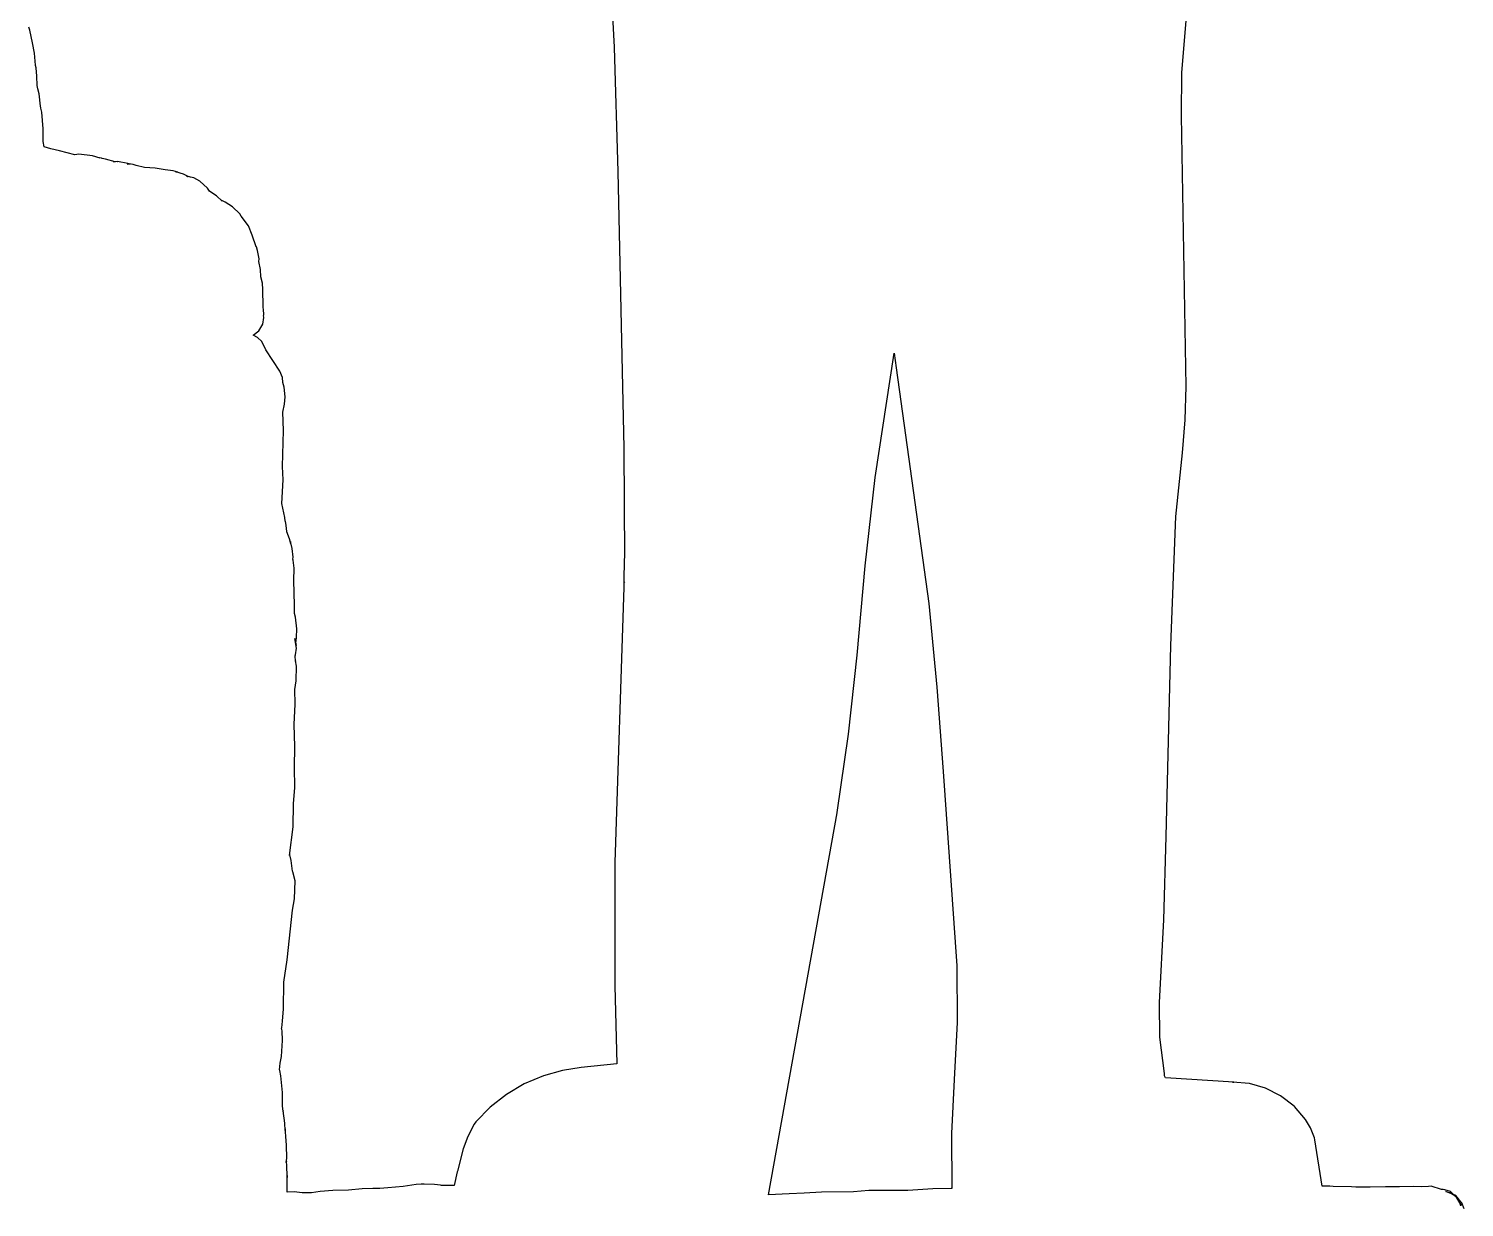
# Model space of a CAD drawing. Extents: x -2300 to 2026, y -6513 to 1502.
# Drawn here: x -1690.1 to -1560.2, y -3820.5 to -3713.9 of the extents above; entities that cross this region are included whole.
import ezdxf

# ---------------------------------------------------------------- set-up
doc = ezdxf.new("R2010")
doc.units = 0

msp = doc.modelspace()

# ---------------------------------------------------------------- linework, layer by layer
at = {"layer": 'Layer 1'}
for p, q in [((-1637.364664, -3710.52177), (-1637.086641, -3715.55603)), ((-1585.724141, -3717.84372), (-1585.342628, -3713.156935)), ((-1689.970373, -3714.009929), (-1690.061325, -3713.741748)), ((-1689.722851, -3715.142129), (-1689.970373, -3714.009929)), ((-1689.524414, -3716.100764), (-1689.722851, -3715.142129)), ((-1637.086641, -3715.55603), (-1637.086641, -3715.570847)), ((-1637.086641, -3715.570847), (-1636.769883, -3726.796947)), ((-1689.459813, -3717.182374), (-1689.524414, -3716.100764)), ((-1689.457273, -3717.211796), (-1689.459813, -3717.182374)), ((-1689.400949, -3717.420075), (-1689.457273, -3717.211796)), ((-1689.319288, -3718.178686), (-1689.400949, -3717.420075)), ((-1689.311033, -3719.020482), (-1689.319288, -3718.178686)), ((-1585.75824, -3721.7443), (-1585.724141, -3717.84372)), ((-1689.222155, -3719.329514), (-1689.311033, -3719.020482)), ((-1689.126545, -3719.755809), (-1689.222155, -3719.329514)), ((-1688.984962, -3720.878699), (-1689.126545, -3719.755809)), ((-1688.966335, -3721.018822), (-1688.984962, -3720.878699)), ((-1688.949826, -3721.076183), (-1688.966335, -3721.018822)), ((-1688.885754, -3721.419294), (-1688.949826, -3721.076183)), ((-1688.758617, -3722.928341), (-1688.885754, -3721.419294)), ((-1585.35, -3746.23), (-1585.75824, -3721.7443)), ((-1688.742604, -3724.086074), (-1688.758617, -3722.928341)), ((-1688.651651, -3724.566344), (-1688.742604, -3724.086074)), ((-1688.05325, -3724.740757), (-1688.651651, -3724.566344)), ((-1687.264159, -3724.923425), (-1688.05325, -3724.740757)), ((-1685.886469, -3725.298074), (-1687.264159, -3724.923425)), ((-1685.514329, -3725.23304), (-1685.886469, -3725.298074)), ((-1684.296369, -3725.363267), (-1685.514329, -3725.23304)), ((-1683.58841, -3725.576626), (-1684.296369, -3725.363267)), ((-1683.479381, -3725.591443), (-1683.639861, -3725.56046)), ((-1683.639861, -3725.56046), (-1683.58841, -3725.576626)), ((-1683.400832, -3725.608376), (-1683.479381, -3725.591443)), ((-1683.103695, -3725.682248), (-1683.400832, -3725.608376)), ((-1682.239653, -3725.918467), (-1683.103695, -3725.682248)), ((-1682.05, -3725.91), (-1682.407874, -3725.878991)), ((-1682.407874, -3725.878991), (-1682.239653, -3725.918467)), ((-1682.043374, -3725.903011), (-1682.05, -3725.91)), ((-1681.102349, -3726.065782), (-1682.043374, -3725.903011)), ((-1681.153001, -3726.117005), (-1680.963348, -3726.112772)), ((-1680.95249, -3726.114889), (-1681.153001, -3726.117005)), ((-1680.86759, -3726.129203), (-1681.102349, -3726.065782)), ((-1680.963348, -3726.112772), (-1680.86759, -3726.129203)), ((-1680.617634, -3726.164419), (-1680.95249, -3726.114889)), ((-1680.32617, -3726.24464), (-1680.617634, -3726.164419)), ((-1679.581529, -3726.442548), (-1680.32617, -3726.24464)), ((-1678.624989, -3726.500333), (-1679.581529, -3726.442548)), ((-1677.708772, -3726.644054), (-1678.624989, -3726.500333)), ((-1676.998738, -3726.725757), (-1677.708772, -3726.644054)), ((-1676.57838, -3726.852254), (-1676.998738, -3726.725757)), ((-1676.758874, -3726.810947), (-1676.76, -3726.81)), ((-1676.76, -3726.81), (-1676.57838, -3726.852254)), ((-1676.062789, -3727.032561), (-1676.758874, -3726.810947)), ((-1675.63687, -3727.231738), (-1676.062789, -3727.032561)), ((-1675.726124, -3727.220414), (-1675.788997, -3727.203289)), ((-1675.788997, -3727.203289), (-1675.690215, -3727.237242)), ((-1675.413737, -3727.314077), (-1675.726124, -3727.220414)), ((-1675.690215, -3727.237242), (-1675.63687, -3727.231738)), ((-1675.128125, -3727.379296), (-1675.413737, -3727.314077)), ((-1674.56883, -3727.678989), (-1675.128125, -3727.379296)), ((-1636.769883, -3726.796947), (-1636.206089, -3751.825347)), ((-1673.884085, -3728.29446), (-1674.56883, -3727.678989)), ((-1673.706863, -3728.569891), (-1673.884085, -3728.29446)), ((-1673.595252, -3728.674877), (-1673.706863, -3728.569891)), ((-1673.07176, -3729.002959), (-1673.595252, -3728.674877)), ((-1672.550363, -3729.471164), (-1673.07176, -3729.002959)), ((-1672.281632, -3729.571494), (-1672.64285, -3729.37266)), ((-1672.64285, -3729.37266), (-1672.550363, -3729.471164)), ((-1671.612429, -3729.988899), (-1672.281632, -3729.571494)), ((-1670.96273, -3730.609715), (-1671.612429, -3729.988899)), ((-1670.830556, -3730.834928), (-1670.96273, -3730.609715)), ((-1670.170666, -3731.694292), (-1670.830556, -3730.834928)), ((-1669.843557, -3732.548364), (-1670.170666, -3731.694292)), ((-1669.476655, -3733.622784), (-1669.843557, -3732.548364)), ((-1669.467664, -3733.616989), (-1669.476655, -3733.622784)), ((-1669.362948, -3733.933298), (-1669.467664, -3733.616989)), ((-1669.224264, -3734.709289), (-1669.362948, -3733.933298)), ((-1669.238933, -3734.934898), (-1669.224264, -3734.709289)), ((-1669.095783, -3735.665146), (-1669.238933, -3734.934898)), ((-1669.04928, -3736.318771), (-1669.095783, -3735.665146)), ((-1668.918026, -3736.899159), (-1669.04928, -3736.318771)), ((-1668.884434, -3737.459862), (-1668.918026, -3736.899159)), ((-1668.858082, -3739.021962), (-1668.884434, -3737.459862)), ((-1668.827581, -3739.361051), (-1668.858082, -3739.021962)), ((-1668.893292, -3740.598422), (-1668.775892, -3739.996048)), ((-1668.817209, -3739.433864), (-1668.827581, -3739.361051)), ((-1668.804298, -3739.57187), (-1668.817209, -3739.433864)), ((-1668.805356, -3739.807454), (-1668.801758, -3739.746494)), ((-1668.775892, -3739.996048), (-1668.805356, -3739.807454)), ((-1668.801758, -3739.652938), (-1668.804298, -3739.57187)), ((-1668.801758, -3739.746494), (-1668.801758, -3739.652938)), ((-1669.75, -3741.61), (-1669.253897, -3741.217148)), ((-1669.742081, -3741.614818), (-1669.75, -3741.61)), ((-1669.366395, -3741.812091), (-1669.742081, -3741.614818)), ((-1668.97122, -3742.177268), (-1669.366395, -3741.812091)), ((-1669.253897, -3741.217148), (-1668.893292, -3740.598422)), ((-1668.613986, -3742.917411), (-1668.97122, -3742.177268)), ((-1667.333976, -3744.842511), (-1668.613986, -3742.917411)), ((-1613.492187, -3754.48539), (-1611.774457, -3743.21949)), ((-1611.774457, -3743.21949), (-1611.771704, -3743.224839)), ((-1611.771704, -3743.224839), (-1611.567065, -3744.551349)), ((-1667.101631, -3745.43711), (-1667.333976, -3744.842511)), ((-1667.080231, -3745.882641), (-1667.101631, -3745.43711)), ((-1611.567065, -3744.551349), (-1608.614785, -3765.868849)), ((-1666.959306, -3746.318885), (-1667.080231, -3745.882641)), ((-1666.869169, -3747.170654), (-1666.959306, -3746.318885)), ((-1585.429795, -3749.264219), (-1585.349256, -3746.232953)), ((-1585.349256, -3746.232953), (-1585.35, -3746.23)), ((-1667.076611, -3748.566775), (-1666.917311, -3747.834781)), ((-1666.917311, -3747.834781), (-1666.869169, -3747.170654)), ((-1667.013048, -3750.234275), (-1667.076611, -3748.566775)), ((-1585.670353, -3752.233798), (-1585.429795, -3749.264219)), ((-1667.088507, -3753.487365), (-1667.013048, -3750.234275)), ((-1636.206089, -3751.825347), (-1636.172497, -3761.771537)), ((-1667.042512, -3754.677985), (-1667.088507, -3753.487365)), ((-1586.26704, -3758.006853), (-1585.670353, -3752.233798)), ((-1667.145869, -3756.816445), (-1667.042512, -3754.677985)), ((-1614.376034, -3762.482006), (-1613.492187, -3754.48539)), ((-1666.876122, -3758.103165), (-1667.145869, -3756.816445)), ((-1666.848732, -3758.422992), (-1666.876122, -3758.103165)), ((-1666.844075, -3758.439925), (-1666.848732, -3758.422992)), ((-1666.77484, -3758.817325), (-1666.844075, -3758.439925)), ((-1586.72282, -3769.664953), (-1586.26704, -3758.006853)), ((-1666.700693, -3759.347628), (-1666.77484, -3758.817325)), ((-1666.717986, -3759.399618), (-1666.700693, -3759.347628)), ((-1666.454949, -3760.036733), (-1666.717986, -3759.399618)), ((-1666.334093, -3760.482317), (-1666.454949, -3760.036733)), ((-1666.218793, -3760.88636), (-1666.379607, -3760.259512)), ((-1666.379607, -3760.259512), (-1666.364525, -3760.44927)), ((-1666.364525, -3760.44927), (-1666.334093, -3760.482317)), ((-1666.140906, -3761.683336), (-1666.218793, -3760.88636)), ((-1666.171761, -3761.85325), (-1666.140906, -3761.683336)), ((-1666.147483, -3761.941515), (-1666.171761, -3761.85325)), ((-1666.03276, -3762.687849), (-1666.147483, -3761.941515)), ((-1636.18, -3761.85), (-1636.221338, -3763.91501)), ((-1636.172497, -3761.771537), (-1636.18, -3761.85)), ((-1615.118437, -3770.54169), (-1614.376034, -3762.482006)), ((-1666.060658, -3763.807559), (-1666.03276, -3762.687849)), ((-1666.017266, -3766.024969), (-1666.060658, -3763.807559)), ((-1636.221338, -3763.91501), (-1636.173798, -3764.012165)), ((-1636.232239, -3764.405863), (-1637.034241, -3789.309263)), ((-1636.230122, -3764.384696), (-1636.232239, -3764.405863)), ((-1636.221868, -3763.958401), (-1636.230122, -3764.384696)), ((-1636.173798, -3764.012165), (-1636.221868, -3763.958401)), ((-1666.002238, -3766.792047), (-1666.017266, -3766.024969)), ((-1608.614785, -3765.868849), (-1607.911202, -3773.437703)), ((-1665.918503, -3767.114838), (-1666.002238, -3766.792047)), ((-1665.816713, -3768.156658), (-1665.918503, -3767.114838)), ((-1665.845378, -3769.911473), (-1665.984183, -3769.047559)), ((-1665.984183, -3769.047559), (-1665.869989, -3769.669857)), ((-1665.886922, -3769.466658), (-1665.831106, -3768.96501)), ((-1665.831106, -3768.96501), (-1665.816713, -3768.156658)), ((-1665.929933, -3770.507419), (-1665.845378, -3769.911473)), ((-1665.869989, -3769.669857), (-1665.886922, -3769.466658)), ((-1587.161032, -3786.961053), (-1586.72282, -3769.664953)), ((-1665.955756, -3770.619602), (-1665.929933, -3770.507419)), ((-1665.934569, -3771.096062), (-1665.955756, -3770.619602)), ((-1665.916635, -3771.063519), (-1665.934569, -3771.096062)), ((-1665.835361, -3771.548181), (-1665.916635, -3771.063519)), ((-1665.85458, -3772.887045), (-1665.835361, -3771.548181)), ((-1615.878425, -3777.69344), (-1615.118437, -3770.54169)), ((-1665.975399, -3773.663781), (-1665.85458, -3772.887045)), ((-1665.942844, -3774.974841), (-1665.975399, -3773.663781)), ((-1607.911202, -3773.437703), (-1607.343035, -3781.071949)), ((-1666.045163, -3776.809351), (-1665.942844, -3774.974841)), ((-1665.971779, -3778.811291), (-1666.045163, -3776.809351)), ((-1616.926067, -3784.78579), (-1615.878425, -3777.69344)), ((-1666.017774, -3780.704851), (-1665.971779, -3778.811291)), ((-1665.987294, -3782.509731), (-1666.017774, -3780.704851)), ((-1607.343035, -3781.071949), (-1606.106945, -3798.646549)), ((-1666.10407, -3783.992871), (-1665.987294, -3782.509731)), ((-1666.141789, -3786.093021), (-1666.10407, -3783.992871)), ((-1623.11698, -3819.382556), (-1616.9303, -3784.806956)), ((-1616.9303, -3784.806956), (-1616.926067, -3784.78579)), ((-1666.477682, -3788.670051), (-1666.141789, -3786.093021)), ((-1587.351684, -3794.493539), (-1587.161032, -3786.961053)), ((-1666.442265, -3788.614569), (-1666.477682, -3788.670051)), ((-1666.323187, -3789.141855), (-1666.442265, -3788.614569)), ((-1666.200188, -3790.082922), (-1666.323187, -3789.141855)), ((-1637.034241, -3789.309263), (-1637.036358, -3800.455363)), ((-1666.162977, -3790.159545), (-1666.200188, -3790.082922)), ((-1665.962995, -3790.966204), (-1666.162977, -3790.159545)), ((-1666.028485, -3792.591213), (-1665.962995, -3790.966204)), ((-1666.667864, -3798.102734), (-1666.193986, -3793.631074)), ((-1666.193986, -3793.631074), (-1666.028485, -3792.591213)), ((-1587.746013, -3801.965853), (-1587.351684, -3794.493539)), ((-1666.991861, -3800.139804), (-1666.667864, -3798.102734)), ((-1606.106945, -3798.646549), (-1606.054356, -3803.771483)), ((-1667.014086, -3802.545814), (-1666.991861, -3800.139804)), ((-1637.036358, -3800.455363), (-1636.860654, -3807.537073)), ((-1667.092127, -3803.660874), (-1667.014086, -3802.545814)), ((-1587.750034, -3802.016441), (-1587.746013, -3801.965853)), ((-1587.721645, -3805.124755), (-1587.750034, -3802.016441)), ((-1667.165496, -3804.251846), (-1667.092127, -3803.660874)), ((-1606.054356, -3803.771483), (-1606.322442, -3808.931149)), ((-1667.202193, -3804.287829), (-1667.165496, -3804.251846)), ((-1667.134217, -3804.549055), (-1667.202193, -3804.287829)), ((-1667.200648, -3806.855549), (-1667.085925, -3805.419399)), ((-1667.085925, -3805.419399), (-1667.134217, -3804.549055)), ((-1587.313367, -3808.388641), (-1587.721645, -3805.124755)), ((-1667.358783, -3808.080248), (-1667.312259, -3807.449272)), ((-1667.350528, -3808.135493), (-1667.358783, -3808.080248)), ((-1667.312259, -3807.449272), (-1667.200648, -3806.855549)), ((-1640.071928, -3807.855101), (-1641.763324, -3808.136849)), ((-1636.860654, -3807.537073), (-1640.071928, -3807.855101)), ((-1667.253882, -3808.61407), (-1667.350528, -3808.135493)), ((-1667.095767, -3810.12092), (-1667.253882, -3808.61407)), ((-1645.233961, -3809.332431), (-1646.840804, -3810.289102)), ((-1643.498525, -3808.602176), (-1645.233961, -3809.332431)), ((-1643.488154, -3808.597943), (-1643.498525, -3808.602176)), ((-1641.763324, -3808.136849), (-1643.488154, -3808.597943)), ((-1606.324559, -3808.948082), (-1606.581876, -3813.833252)), ((-1606.322442, -3808.931149), (-1606.324559, -3808.948082)), ((-1587.294318, -3808.602635), (-1587.313367, -3808.388641)), ((-1587.22197, -3808.787631), (-1587.294318, -3808.602635)), ((-1581.02856, -3809.177731), (-1587.22197, -3808.787631)), ((-1579.625925, -3809.308952), (-1581.144828, -3809.173498)), ((-1581.144828, -3809.173498), (-1581.02856, -3809.177731)), ((-1578.161681, -3809.723428), (-1579.625925, -3809.308952)), ((-1667.1, -3811.28), (-1667.095767, -3810.12092)), ((-1646.840804, -3810.289102), (-1648.301478, -3811.446035)), ((-1576.79737, -3810.410042), (-1578.161681, -3809.723428)), ((-1575.578268, -3811.361908), (-1576.79737, -3810.410042)), ((-1667.10361, -3811.349484), (-1667.1, -3811.29)), ((-1667.101493, -3811.360067), (-1667.10361, -3811.349484)), ((-1667.029284, -3811.807027), (-1667.101493, -3811.360067)), ((-1667.1, -3811.29), (-1667.1, -3811.28)), ((-1666.883943, -3812.892736), (-1667.047243, -3811.788056)), ((-1667.047243, -3811.788056), (-1667.029284, -3811.807027)), ((-1648.301478, -3811.446035), (-1649.598405, -3812.777076)), ((-1575.548804, -3811.390906), (-1575.578268, -3811.361908)), ((-1574.536438, -3812.554667), (-1575.548804, -3811.390906)), ((-1666.854479, -3813.539799), (-1666.883943, -3812.892736)), ((-1649.745174, -3812.973502), (-1650.346273, -3814.103675)), ((-1649.598405, -3812.777076), (-1649.745174, -3812.973502)), ((-1574.083591, -3813.309438), (-1574.536438, -3812.554667)), ((-1666.825037, -3813.669974), (-1666.862856, -3813.417642)), ((-1666.862856, -3813.417642), (-1666.854479, -3813.539799)), ((-1666.800737, -3814.108758), (-1666.825037, -3813.669974)), ((-1666.733047, -3814.883879), (-1666.800737, -3814.108758)), ((-1650.346273, -3814.103675), (-1650.756405, -3815.21658)), ((-1606.581876, -3813.833252), (-1606.552968, -3818.815742)), ((-1573.742194, -3814.205636), (-1574.083591, -3813.309438)), ((-1573.701385, -3814.392749), (-1573.742194, -3814.205636)), ((-1573.046131, -3818.593469), (-1573.701385, -3814.392749)), ((-1666.718018, -3816.045499), (-1666.733047, -3814.883879)), ((-1650.756405, -3815.21658), (-1651.282014, -3817.246612)), ((-1666.755737, -3816.446606), (-1666.718018, -3816.045499)), ((-1666.736687, -3816.342678), (-1666.755737, -3816.446606)), ((-1666.712409, -3816.753522), (-1666.736687, -3816.342678)), ((-1666.712409, -3817.120974), (-1666.712409, -3816.753522)), ((-1666.678289, -3817.323538), (-1666.712409, -3817.120974)), ((-1666.686544, -3817.632571), (-1666.68866, -3817.660934)), ((-1666.68866, -3817.660934), (-1666.677712, -3817.795368)), ((-1666.673632, -3817.870272), (-1666.686544, -3817.632571)), ((-1666.677712, -3817.795368), (-1666.678289, -3817.323538)), ((-1666.673632, -3818.480505), (-1666.673632, -3817.870272)), ((-1655.013527, -3818.4327), (-1656.169007, -3818.609018)), ((-1654.55, -3818.42), (-1655.013527, -3818.4327)), ((-1654.27565, -3818.419454), (-1654.55, -3818.42)), ((-1653.357887, -3818.432154), (-1654.27565, -3818.419454)), ((-1652.795639, -3818.508142), (-1653.357887, -3818.432154)), ((-1651.292386, -3817.290004), (-1651.576082, -3818.528674)), ((-1651.282014, -3817.246612), (-1651.292386, -3817.290004)), ((-1666.682522, -3819.14556), (-1666.678289, -3818.732176)), ((-1666.05, -3819.11), (-1666.682522, -3819.14556)), ((-1666.678289, -3818.732176), (-1666.673632, -3818.480505)), ((-1666.045401, -3819.10618), (-1666.05, -3819.11)), ((-1665.318307, -3819.185767), (-1666.045401, -3819.10618)), ((-1664.8, -3819.19), (-1665.318307, -3819.185767)), ((-1664.804131, -3819.192793), (-1664.8, -3819.19)), ((-1664.48786, -3819.197027), (-1664.804131, -3819.192793)), ((-1663.700314, -3819.078282), (-1664.48786, -3819.197027)), ((-1662.559814, -3818.989805), (-1663.700314, -3819.078282)), ((-1661.121144, -3818.959325), (-1662.559814, -3818.989805)), ((-1659.899004, -3818.827034), (-1661.121144, -3818.959325)), ((-1658.934209, -3818.802693), (-1659.899004, -3818.827034)), ((-1658.555941, -3818.802693), (-1658.934209, -3818.802693)), ((-1658.298597, -3818.802693), (-1658.555941, -3818.802693)), ((-1657.573577, -3818.747448), (-1658.298597, -3818.802693)), ((-1656.169007, -3818.609018), (-1657.573577, -3818.747448)), ((-1652.713999, -3818.516609), (-1652.795639, -3818.508142)), ((-1651.741965, -3818.543491), (-1652.713999, -3818.516609)), ((-1651.576082, -3818.528674), (-1651.741965, -3818.543491)), ((-1621.2587, -3819.270373), (-1623.11698, -3819.382556)), ((-1619.89237, -3819.213012), (-1621.2587, -3819.270373)), ((-1618.34621, -3819.1366), (-1619.89237, -3819.213012)), ((-1615.442, -3819.087494), (-1618.34621, -3819.1366)), ((-1614.04932, -3818.969173), (-1615.442, -3819.087494)), ((-1610.5131, -3818.99288), (-1614.04932, -3818.969173)), ((-1608.26519, -3818.831167), (-1610.5131, -3818.99288)), ((-1606.61, -3818.81), (-1608.26519, -3818.831167)), ((-1606.552968, -3818.815742), (-1606.61, -3818.81)), ((-1572.349009, -3818.601936), (-1573.046131, -3818.593469)), ((-1572.029647, -3818.628817), (-1572.349009, -3818.601936)), ((-1570.384787, -3818.639401), (-1572.029647, -3818.628817)), ((-1569.996189, -3818.668399), (-1570.384787, -3818.639401)), ((-1568.703759, -3818.689566), (-1569.996189, -3818.668399)), ((-1567.305919, -3818.647232), (-1568.703759, -3818.689566)), ((-1566.033129, -3818.647232), (-1567.305919, -3818.647232)), ((-1564.773249, -3818.614636), (-1566.033129, -3818.647232)), ((-1564.094754, -3818.660567), (-1564.773249, -3818.614636)), ((-1563.426059, -3818.623314), (-1564.094754, -3818.660567)), ((-1563.186607, -3818.585241), (-1563.426059, -3818.623314)), ((-1562.242149, -3818.881335), (-1563.186607, -3818.585241)), ((-1562.231354, -3818.887685), (-1562.242149, -3818.881335)), ((-1562.092861, -3818.889802), (-1562.231354, -3818.887685)), ((-1561.928545, -3818.913085), (-1562.092861, -3818.889802)), ((-1561.441226, -3819.076914), (-1561.928545, -3818.913085)), ((-1561.857704, -3819.075339), (-1561.498549, -3819.16318)), ((-1561.857703, -3819.075339), (-1561.857704, -3819.075339)), ((-1561.1983, -3819.34098), (-1561.857703, -3819.075339)), ((-1561.498549, -3819.16318), (-1561.324919, -3819.239169)), ((-1561.28, -3819.22), (-1561.441226, -3819.076914)), ((-1561.324919, -3819.239169), (-1561.1983, -3819.34098)), ((-1561.277825, -3819.217024), (-1561.28, -3819.22)), ((-1560.920744, -3819.542566), (-1561.277825, -3819.217024)), ((-1560.855086, -3819.649457), (-1561.171336, -3819.350796)), ((-1561.171336, -3819.350796), (-1560.910373, -3819.559499)), ((-1560.93518, -3819.444353), (-1561.052485, -3819.366248)), ((-1561.052485, -3819.366248), (-1560.842682, -3819.601409)), ((-1560.480945, -3819.999765), (-1560.93518, -3819.444353)), ((-1560.910373, -3819.559499), (-1560.920744, -3819.542566)), ((-1560.842682, -3819.601409), (-1560.915538, -3819.547223)), ((-1560.915538, -3819.547223), (-1560.877311, -3819.586381)), ((-1560.877311, -3819.586381), (-1560.824585, -3819.628291)), ((-1560.584302, -3820.087606), (-1560.855086, -3819.649457)), ((-1560.824585, -3819.628291), (-1560.800815, -3819.663851)), ((-1560.800815, -3819.663851), (-1560.706242, -3819.758465)), ((-1560.668523, -3819.82514), (-1560.728467, -3819.769895)), ((-1560.728467, -3819.769895), (-1560.70057, -3819.810112)), ((-1560.706242, -3819.758465), (-1560.668523, -3819.82514)), ((-1560.70057, -3819.810112), (-1560.501942, -3820.323111)), ((-1560.490967, -3820.375746), (-1560.584302, -3820.087606)), ((-1560.501942, -3820.323111), (-1560.490967, -3820.375746)), ((-1560.409635, -3820.085701), (-1560.480945, -3819.999765)), ((-1560.438678, -3820.197167), (-1560.436562, -3820.190817)), ((-1560.415416, -3820.241617), (-1560.438678, -3820.197167)), ((-1560.436562, -3820.190817), (-1560.436604, -3820.191029)), ((-1560.436604, -3820.191029), (-1560.415416, -3820.241617)), ((-1560.181305, -3820.625556), (-1560.409635, -3820.085701))]:
    msp.add_line(p, q, dxfattribs=at)

doc.saveas('drawing.dxf')
